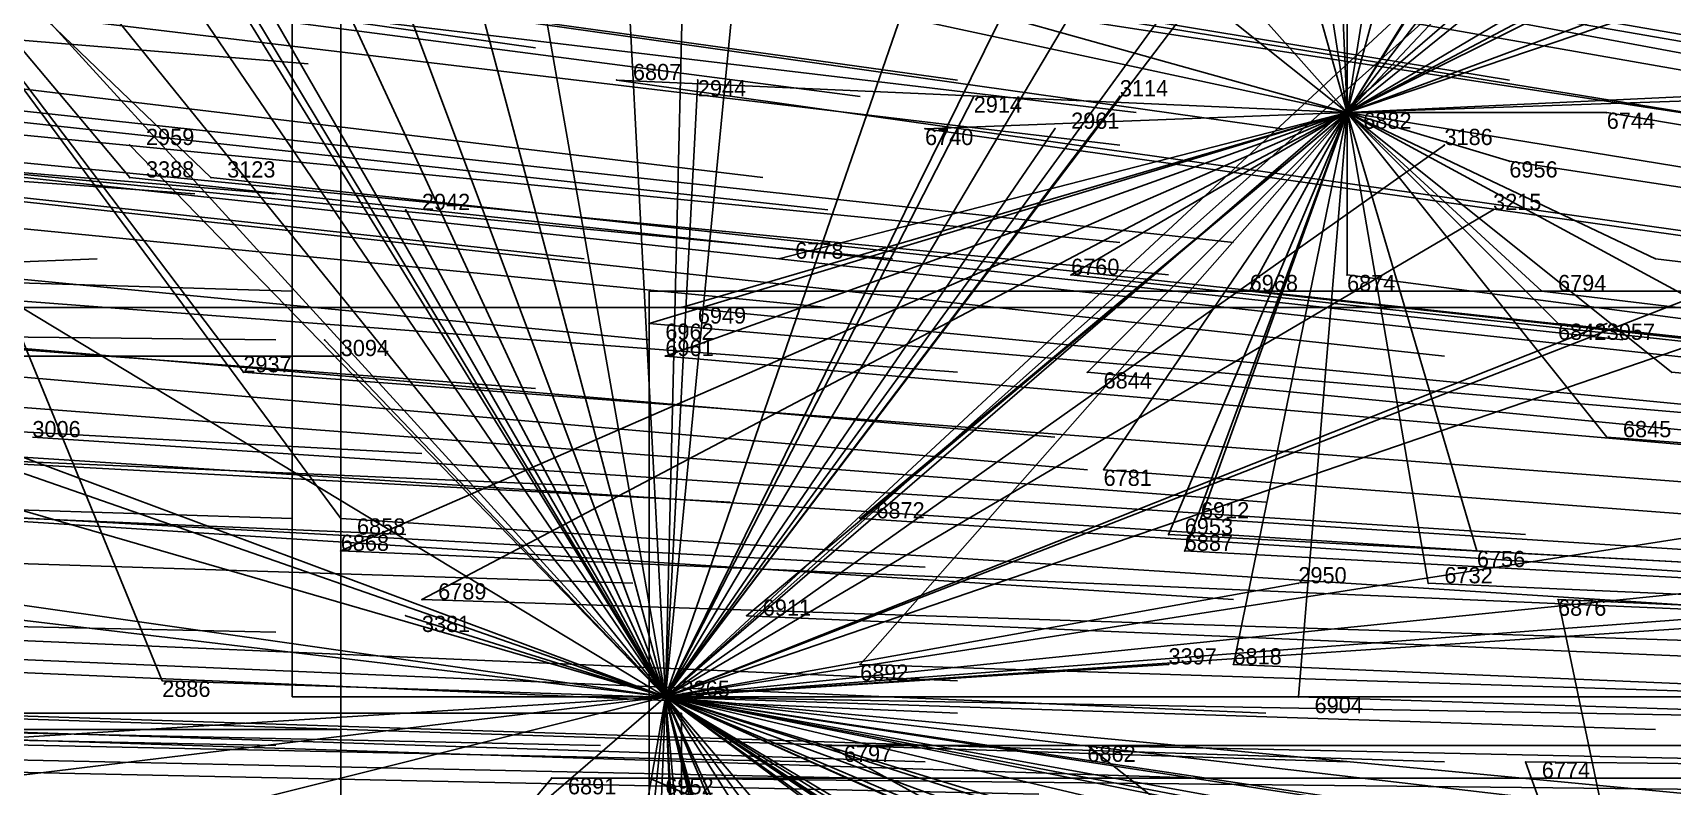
# Model space of a CAD drawing. Extents: x -0.5 to 0.59, y -0.5 to 0.59.
# Drawn here: x -0.392 to -0.291, y 0.0045 to 0.0509 of the extents above; entities that cross this region are included whole.
import ezdxf

# ---------------------------------------------------------------- set-up
doc = ezdxf.new("R2010")
doc.units = 0
for name, color, linetype in [('Clients', 3, 'CONTINUOUS'), ('Facilities', 3, 'CONTINUOUS'), ('Facilities_lines', 3, 'CONTINUOUS'), ('Min_max_boxes', 1, 'CONTINUOUS'), ('Normals', 1, 'CONTINUOUS'), ('Source_points', 5, 'CONTINUOUS'), ('Text', 3, 'CONTINUOUS')]:
    doc.layers.add(name, color=color, linetype=linetype)

msp = doc.modelspace()

# ---------------------------------------------------------------- linework, layer by layer
at = {"layer": 'Clients', "color": 5}
for p in [(-0.356, 0.048, -0.897), (-0.351, 0.048, -1.25), (-0.334, 0.047, -1.25), (-0.325, 0.047, -1.25), (-0.295, 0.046, -0.747), (-0.337, 0.045, -0.851), (-0.329, 0.045, -1.25), (-0.386, 0.044, -1.25), (-0.305, 0.044, -1.25), (-0.301, 0.043, -0.761), (-0.386, 0.042, -0.97), (-0.381, 0.042, -0.958), (-0.369, 0.04, -1.25), (-0.302, 0.04, -1.25), (-0.346, 0.037, -0.87), (-0.292, 0.037, -0.735), (-0.328, 0.036, -0.826), (-0.311, 0.036, -0.783), (-0.317, 0.035, -0.798), (-0.299, 0.035, -0.752), (-0.352, 0.034, -0.883), (-0.354, 0.033, -0.888), (-0.298, 0.033, -0.75), (-0.295, 0.033, -1.25), (-0.374, 0.032, -1.25), (-0.353, 0.031, -0.887), (-0.379, 0.03, -0.951), (-0.327, 0.03, -0.82), (-0.291, 0.03, -0.732), (-0.295, 0.026, -0.74), (-0.326, 0.024, -0.818), (-0.373, 0.021, -0.933), (-0.341, 0.021, -0.853), (-0.32, 0.021, -0.802), (-0.322, 0.02, -0.806), (-0.373, 0.019, -0.935), (-0.321, 0.019, -0.804), (-0.303, 0.019, -0.76), (-0.314, 0.017, -1.25), (-0.306, 0.017, -0.766), (-0.368, 0.016, -0.921), (-0.298, 0.016, -0.746), (-0.369, 0.015, -1.25), (-0.348, 0.015, -0.87), (-0.341, 0.012, -0.854), (-0.322, 0.012, -1.25), (-0.318, 0.012, -0.796), (-0.384, 0.011, -0.961), (-0.314, 0.01, -0.784), (-0.343, 0.007, -0.857), (-0.327, 0.007, -0.819), (-0.3, 0.006, -0.749), (-0.36, 0.005, -0.9), (-0.354, 0.005, -0.885)]:
    msp.add_point(p, dxfattribs=at)
at = {"layer": 'Facilities', "color": 3}
for p in [(-0.311, 0.046, -0.786), (-0.353, 0.01, -1.25)]:
    msp.add_point(p, dxfattribs=at)
at = {"layer": 'Facilities_lines', "color": 3}
for p, q in [((-0.353, 0.01, -1.25), (-0.406, 0.096, -1.25)), ((-0.353, 0.01, -1.25), (-0.402, 0.095, -1.25)), ((-0.353, 0.01, -1.25), (-0.29, 0.093, -1.25)), ((-0.353, 0.01, -1.25), (-0.351, 0.091, -1.25)), ((-0.353, 0.01, -1.25), (-0.294, 0.091, -1.25)), ((-0.353, 0.01, -1.25), (-0.325, 0.091, -1.25)), ((-0.353, 0.01, -1.25), (-0.314, 0.089, -1.25)), ((-0.353, 0.01, -1.25), (-0.357, 0.087, -1.25)), ((-0.311, 0.046, -0.786), (-0.322, 0.085, -0.833)), ((-0.311, 0.046, -0.786), (-0.305, 0.084, -0.791)), ((-0.353, 0.01, -1.25), (-0.38, 0.082, -1.25)), ((-0.353, 0.01, -1.25), (-0.346, 0.082, -1.25)), ((-0.311, 0.046, -0.786), (-0.279, 0.08, -0.727)), ((-0.353, 0.01, -1.25), (-0.4, 0.079, -1.25)), ((-0.311, 0.046, -0.786), (-0.311, 0.079, -0.802)), ((-0.353, 0.01, -1.25), (-0.394, 0.078, -1.25)), ((-0.311, 0.046, -0.786), (-0.291, 0.078, -0.754)), ((-0.353, 0.01, -1.25), (-0.283, 0.075, -1.25)), ((-0.311, 0.046, -0.786), (-0.262, 0.075, -0.68)), ((-0.353, 0.01, -1.25), (-0.315, 0.074, -1.25)), ((-0.311, 0.046, -0.786), (-0.315, 0.072, -0.807)), ((-0.311, 0.046, -0.786), (-0.291, 0.072, -0.748)), ((-0.311, 0.046, -0.786), (-0.312, 0.07, -0.798)), ((-0.311, 0.046, -0.786), (-0.265, 0.069, -0.684)), ((-0.311, 0.046, -0.786), (-0.305, 0.068, -0.78)), ((-0.311, 0.046, -0.786), (-0.297, 0.068, -0.761)), ((-0.407, 0.067, -1.032), (-0.384, 0.011, -0.961)), ((-0.407, 0.067, -1.032), (-0.379, 0.03, -0.951)), ((-0.407, 0.067, -1.032), (-0.381, 0.042, -0.958)), ((-0.407, 0.067, -1.032), (-0.386, 0.042, -0.97)), ((-0.407, 0.067, -1.032), (-0.373, 0.021, -0.933)), ((-0.353, 0.01, -1.25), (-0.405, 0.067, -1.25)), ((-0.353, 0.01, -1.25), (-0.363, 0.067, -1.25)), ((-0.353, 0.01, -1.25), (-0.287, 0.067, -1.25)), ((-0.311, 0.046, -0.786), (-0.249, 0.067, -0.644)), ((-0.353, 0.01, -1.25), (-0.368, 0.066, -1.25)), ((-0.353, 0.01, -1.25), (-0.378, 0.064, -1.25)), ((-0.311, 0.046, -0.786), (-0.277, 0.064, -0.711)), ((-0.311, 0.046, -0.786), (-0.29, 0.063, -0.741)), ((-0.311, 0.046, -0.786), (-0.268, 0.062, -0.687)), ((-0.311, 0.046, -0.786), (-0.376, 0.06, -0.951)), ((-0.353, 0.01, -1.25), (-0.298, 0.059, -1.25)), ((-0.311, 0.046, -0.786), (-0.319, 0.055, -0.809)), ((-0.311, 0.046, -0.786), (-0.321, 0.054, -0.813)), ((-0.311, 0.046, -0.786), (-0.336, 0.053, -0.851)), ((-0.353, 0.01, -1.25), (-0.387, 0.052, -1.25)), ((-0.311, 0.046, -0.786), (-0.247, 0.049, -0.629)), ((-0.311, 0.046, -0.786), (-0.356, 0.048, -0.897)), ((-0.353, 0.01, -1.25), (-0.351, 0.048, -1.25)), ((-0.311, 0.046, -0.786), (-0.253, 0.048, -0.644)), ((-0.353, 0.01, -1.25), (-0.334, 0.047, -1.25)), ((-0.353, 0.01, -1.25), (-0.325, 0.047, -1.25)), ((-0.311, 0.046, -0.786), (-0.373, 0.019, -0.935)), ((-0.311, 0.046, -0.786), (-0.368, 0.016, -0.921)), ((-0.311, 0.046, -0.786), (-0.354, 0.033, -0.888)), ((-0.353, 0.01, -1.25), (-0.248, 0.046, -1.25)), ((-0.311, 0.046, -0.786), (-0.353, 0.031, -0.887)), ((-0.311, 0.046, -0.786), (-0.352, 0.034, -0.883)), ((-0.311, 0.046, -0.786), (-0.348, 0.015, -0.87)), ((-0.311, 0.046, -0.786), (-0.346, 0.037, -0.87)), ((-0.311, 0.046, -0.786), (-0.341, 0.021, -0.853)), ((-0.311, 0.046, -0.786), (-0.341, 0.012, -0.854)), ((-0.311, 0.046, -0.786), (-0.337, 0.045, -0.851)), ((-0.311, 0.046, -0.786), (-0.328, 0.036, -0.826)), ((-0.311, 0.046, -0.786), (-0.327, 0.03, -0.82)), ((-0.311, 0.046, -0.786), (-0.326, 0.024, -0.818)), ((-0.311, 0.046, -0.786), (-0.322, 0.02, -0.806)), ((-0.311, 0.046, -0.786), (-0.321, 0.019, -0.804)), ((-0.311, 0.046, -0.786), (-0.32, 0.021, -0.802)), ((-0.311, 0.046, -0.786), (-0.318, 0.012, -0.796)), ((-0.311, 0.046, -0.786), (-0.317, 0.035, -0.798)), ((-0.311, 0.046, -0.786), (-0.314, 0.01, -0.784)), ((-0.311, 0.046, -0.786), (-0.306, 0.017, -0.766)), ((-0.311, 0.046, -0.786), (-0.295, 0.046, -0.747)), ((-0.311, 0.046, -0.786), (-0.292, 0.037, -0.735)), ((-0.311, 0.046, -0.786), (-0.303, 0.019, -0.76)), ((-0.311, 0.046, -0.786), (-0.287, 0.033, -0.722)), ((-0.311, 0.046, -0.786), (-0.299, 0.035, -0.752)), ((-0.311, 0.046, -0.786), (-0.295, 0.026, -0.74)), ((-0.311, 0.046, -0.786), (-0.298, 0.033, -0.75)), ((-0.311, 0.046, -0.786), (-0.311, 0.036, -0.783)), ((-0.311, 0.046, -0.786), (-0.291, 0.03, -0.732)), ((-0.311, 0.046, -0.786), (-0.301, 0.043, -0.761)), ((-0.353, 0.01, -1.25), (-0.329, 0.045, -1.25)), ((-0.353, 0.01, -1.25), (-0.386, 0.044, -1.25)), ((-0.353, 0.01, -1.25), (-0.305, 0.044, -1.25)), ((-0.353, 0.01, -1.25), (-0.369, 0.04, -1.25)), ((-0.353, 0.01, -1.25), (-0.302, 0.04, -1.25)), ((-0.353, 0.01, -1.25), (-0.281, 0.038, -1.25)), ((-0.353, 0.01, -1.25), (-0.396, 0.036, -1.25)), ((-0.353, 0.01, -1.25), (-0.42, 0.035, -1.25)), ((-0.353, 0.01, -1.25), (-0.422, 0.034, -1.25)), ((-0.353, 0.01, -1.25), (-0.295, 0.033, -1.25)), ((-0.353, 0.01, -1.25), (-0.374, 0.032, -1.25)), ((-0.353, 0.01, -1.25), (-0.422, 0.03, -1.25)), ((-0.353, 0.01, -1.25), (-0.244, 0.027, -1.25)), ((-0.353, 0.01, -1.25), (-0.437, 0.022, -1.25)), ((-0.353, 0.01, -1.25), (-0.245, 0.021, -1.25)), ((-0.353, 0.01, -1.25), (-0.204, 0.02, -1.25)), ((-0.353, 0.01, -1.25), (-0.235, 0.019, -1.25)), ((-0.353, 0.01, -1.25), (-0.42, 0.018, -1.25)), ((-0.353, 0.01, -1.25), (-0.314, 0.017, -1.25)), ((-0.29, -0.022, -0.728), (-0.298, 0.016, -0.746)), ((-0.353, 0.01, -1.25), (-0.369, 0.015, -1.25)), ((-0.353, 0.01, -1.25), (-0.322, 0.012, -1.25)), ((-0.353, 0.01, -1.25), (-0.419, 0.002, -1.25)), ((-0.353, 0.01, -1.25), (-0.417, 0.006, -1.25)), ((-0.353, 0.01, -1.25), (-0.413, -0.005, -1.25)), ((-0.353, 0.01, -1.25), (-0.389, -0.021, -1.25)), ((-0.353, 0.01, -1.25), (-0.387, -0.188, -1.25)), ((-0.353, 0.01, -1.25), (-0.358, -0.038, -1.25)), ((-0.353, 0.01, -1.25), (-0.354, -0.015, -1.25)), ((-0.353, 0.01, -1.25), (-0.323, -0.055, -1.25)), ((-0.353, 0.01, -1.25), (-0.341, -0.04, -1.25)), ((-0.353, 0.01, -1.25), (-0.314, -0.051, -1.25)), ((-0.353, 0.01, -1.25), (-0.339, -0.042, -1.25)), ((-0.353, 0.01, -1.25), (-0.275, -0.046, -1.25)), ((-0.353, 0.01, -1.25), (-0.298, -0.054, -1.25)), ((-0.353, 0.01, -1.25), (-0.338, -0.048, -1.25)), ((-0.353, 0.01, -1.25), (-0.256, -0.055, -1.25)), ((-0.353, 0.01, -1.25), (-0.35, -0.045, -1.25)), ((-0.353, 0.01, -1.25), (-0.281, -0.043, -1.25)), ((-0.353, 0.01, -1.25), (-0.333, -0.037, -1.25)), ((-0.353, 0.01, -1.25), (-0.282, -0.037, -1.25)), ((-0.353, 0.01, -1.25), (-0.351, -0.037, -1.25)), ((-0.353, 0.01, -1.25), (-0.282, -0.034, -1.25)), ((-0.353, 0.01, -1.25), (-0.321, -0.033, -1.25)), ((-0.353, 0.01, -1.25), (-0.289, -0.028, -1.25)), ((-0.353, 0.01, -1.25), (-0.29, -0.031, -1.25)), ((-0.353, 0.01, -1.25), (-0.346, -0.015, -1.25)), ((-0.353, 0.01, -1.25), (-0.351, -0.012, -1.25)), ((-0.353, 0.01, -1.25), (-0.318, 0.003, -1.25)), ((-0.353, 0.01, -1.25), (-0.299, -0.014, -1.25)), ((-0.353, 0.01, -1.25), (-0.249, -0.006, -1.25)), ((-0.353, 0.01, -1.25), (-0.258, 0.001, -1.25)), ((-0.353, 0.01, -1.25), (-0.238, -0.012, -1.25)), ((-0.353, 0.01, -1.25), (-0.285, -0.006, -1.25)), ((-0.353, 0.01, -1.25), (-0.275, -0.023, -1.25)), ((-0.353, 0.01, -1.25), (-0.259, -0.007, -1.25)), ((-0.353, 0.01, -1.25), (-0.306, -0.005, -1.25)), ((-0.353, 0.01, -1.25), (-0.259, -0.032, -1.25)), ((-0.353, 0.01, -1.25), (-0.293, 0.001, -1.25)), ((-0.353, 0.01, -1.25), (-0.293, 0.003, -1.25)), ((-0.353, 0.01, -1.25), (-0.235, -0.026, -1.25)), ((-0.353, 0.01, -1.25), (-0.219, -0.039, -1.25)), ((-0.353, 0.01, -1.25), (-0.185, 0.007, -1.25)), ((-0.29, -0.022, -0.728), (-0.343, 0.007, -0.857)), ((-0.29, -0.022, -0.728), (-0.327, 0.007, -0.819)), ((-0.29, -0.022, -0.728), (-0.3, 0.006, -0.749)), ((-0.407, -0.051, -1.025), (-0.36, 0.005, -0.9)), ((-0.29, -0.022, -0.728), (-0.354, 0.005, -0.885))]:
    msp.add_line(p, q, dxfattribs=at)
at = {"layer": 'Min_max_boxes', "color": 1}
for p, q in [((-0.373, 0.008, -1.177), (-0.373, 0.127, -1.177)), ((-0.373, 0.008, -0.933), (-0.373, 0.127, -0.933)), ((-0.376, 0.085, -0.951), (-0.376, 0.01, -0.951)), ((-0.376, 0.085, -0.629), (-0.376, 0.01, -0.629)), ((-0.226, 0.035, -0.885), (-0.354, 0.035, -0.885)), ((-0.354, 0.035, -0.885), (-0.354, -0.064, -0.885)), ((-0.226, 0.035, -0.566), (-0.354, 0.035, -0.566)), ((-0.354, 0.035, -0.566), (-0.354, -0.064, -0.566)), ((-0.354, 0.035, -0.885), (-0.354, 0.035, -0.566)), ((-0.468, 0.034, -1.25), (-0.24, 0.034, -1.25)), ((-0.468, 0.034, -1.25), (-0.24, 0.034, -1.25)), ((-0.373, 0.031, -1.25), (-0.499, 0.031, -1.25)), ((-0.373, 0.031, -1.237), (-0.499, 0.031, -1.237)), ((-0.373, -0.3, -1.25), (-0.373, 0.031, -1.25)), ((-0.373, -0.3, -1.237), (-0.373, 0.031, -1.237)), ((-0.373, 0.031, -1.25), (-0.373, 0.031, -1.237)), ((-0.376, 0.01, -0.951), (-0.247, 0.01, -0.951)), ((-0.376, 0.01, -0.629), (-0.247, 0.01, -0.629)), ((-0.376, 0.01, -0.951), (-0.376, 0.01, -0.629)), ((-0.352, 0.009, -1.178), (-0.468, 0.009, -1.178)), ((-0.352, 0.009, -0.881), (-0.468, 0.009, -0.881)), ((-0.352, -0.109, -1.178), (-0.352, 0.009, -1.178)), ((-0.352, -0.109, -0.881), (-0.352, 0.009, -0.881)), ((-0.352, 0.009, -1.178), (-0.352, 0.009, -0.881)), ((-0.466, 0.008, -1.177), (-0.373, 0.008, -1.177)), ((-0.466, 0.008, -0.933), (-0.373, 0.008, -0.933)), ((-0.373, 0.008, -1.177), (-0.373, 0.008, -0.933))]:
    msp.add_line(p, q, dxfattribs=at)
at = {"layer": 'Normals', "color": 1}
for p, q in [((-0.453, 0.063, -1.144), (-0.361, 0.05, -1.181)), ((-0.392, 0.063, -0.993), (-0.301, 0.048, -1.03)), ((-0.428, 0.061, -1.08), (-0.335, 0.048, -1.117)), ((-0.349, 0.061, -0.884), (-0.257, 0.045, -0.922)), ((-0.376, 0.06, -0.951), (-0.284, 0.045, -0.988)), ((-0.433, 0.059, -1.093), (-0.341, 0.047, -1.13)), ((-0.34, 0.059, -0.863), (-0.248, 0.043, -0.899)), ((-0.407, 0.058, -1.027), (-0.315, 0.045, -1.065)), ((-0.472, 0.057, -1.188), (-0.375, 0.049, -1.213)), ((-0.416, 0.057, -1.05), (-0.324, 0.046, -1.087)), ((-0.417, 0.055, -1.051), (-0.325, 0.044, -1.088)), ((-0.319, 0.055, -0.809), (-0.228, 0.038, -0.846)), ((-0.321, 0.054, -0.813), (-0.23, 0.038, -0.851)), ((-0.439, 0.053, -1.105), (-0.347, 0.042, -1.142)), ((-0.336, 0.053, -0.851), (-0.245, 0.039, -0.889)), ((-0.435, 0.05, -1.095), (-0.343, 0.04, -1.132)), ((-0.473, 0.049, -1.19), (-0.377, 0.041, -1.214)), ((-0.48, 0.048, -1.206), (-0.382, 0.041, -1.224)), ((-0.41, 0.048, -1.031), (-0.318, 0.038, -1.069)), ((-0.356, 0.048, -0.897), (-0.264, 0.035, -0.934)), ((-0.351, 0.048, -1.25), (-0.351, 0.048, -1.15)), ((-0.45, 0.047, -1.132), (-0.358, 0.037, -1.169)), ((-0.439, 0.047, -1.103), (-0.346, 0.037, -1.14)), ((-0.417, 0.047, -1.049), (-0.325, 0.038, -1.086)), ((-0.334, 0.047, -1.25), (-0.334, 0.047, -1.15)), ((-0.325, 0.047, -1.25), (-0.325, 0.047, -1.15)), ((-0.432, 0.046, -1.085), (-0.339, 0.037, -1.123)), ((-0.311, 0.046, -0.786), (-0.219, 0.031, -0.823)), ((-0.295, 0.046, -0.747), (-0.204, 0.031, -0.785)), ((-0.414, 0.045, -1.042), (-0.322, 0.036, -1.079)), ((-0.337, 0.045, -0.851), (-0.245, 0.032, -0.888)), ((-0.329, 0.045, -1.25), (-0.329, 0.045, -1.15)), ((-0.386, 0.044, -1.25), (-0.386, 0.044, -1.15)), ((-0.305, 0.044, -1.25), (-0.305, 0.044, -1.15)), ((-0.435, 0.043, -1.094), (-0.343, 0.034, -1.131)), ((-0.301, 0.043, -0.761), (-0.209, 0.029, -0.798)), ((-0.386, 0.042, -0.97), (-0.294, 0.032, -1.008)), ((-0.381, 0.042, -0.958), (-0.289, 0.032, -0.995)), ((-0.447, 0.041, -1.122), (-0.354, 0.032, -1.159)), ((-0.397, 0.041, -0.996), (-0.305, 0.031, -1.035)), ((-0.369, 0.04, -1.25), (-0.369, 0.04, -1.15)), ((-0.302, 0.04, -1.25), (-0.302, 0.04, -1.15)), ((-0.473, 0.038, -1.186), (-0.376, 0.035, -1.213)), ((-0.488, 0.033, -1.223), (-0.388, 0.037, -1.225)), ((-0.427, 0.037, -1.071), (-0.335, 0.03, -1.109)), ((-0.346, 0.037, -0.87), (-0.254, 0.027, -0.906)), ((-0.292, 0.037, -0.735), (-0.2, 0.026, -0.773)), ((-0.454, 0.036, -1.138), (-0.361, 0.029, -1.175)), ((-0.328, 0.036, -0.826), (-0.236, 0.026, -0.863)), ((-0.311, 0.036, -0.783), (-0.219, 0.024, -0.82)), ((-0.317, 0.035, -0.798), (-0.225, 0.025, -0.834)), ((-0.299, 0.035, -0.752), (-0.207, 0.024, -0.79)), ((-0.422, 0.034, -1.057), (-0.329, 0.026, -1.095)), ((-0.352, 0.034, -0.883), (-0.259, 0.025, -0.921)), ((-0.474, 0.033, -1.189), (-0.377, 0.032, -1.212)), ((-0.354, 0.033, -0.888), (-0.261, 0.025, -0.925)), ((-0.298, 0.033, -0.75), (-0.206, 0.023, -0.788)), ((-0.295, 0.033, -1.25), (-0.295, 0.033, -1.15)), ((-0.419, 0.032, -1.052), (-0.327, 0.024, -1.089)), ((-0.374, 0.032, -1.25), (-0.374, 0.032, -1.15)), ((-0.353, 0.031, -0.887), (-0.261, 0.023, -0.924)), ((-0.461, 0.03, -1.155), (-0.368, 0.025, -1.192)), ((-0.379, 0.03, -0.951), (-0.287, 0.023, -0.988)), ((-0.327, 0.03, -0.82), (-0.234, 0.021, -0.857)), ((-0.291, 0.03, -0.732), (-0.199, 0.022, -0.77)), ((-0.408, 0.029, -1.024), (-0.316, 0.022, -1.062)), ((-0.451, 0.027, -1.128), (-0.358, 0.023, -1.165)), ((-0.442, 0.027, -1.107), (-0.349, 0.022, -1.143)), ((-0.392, 0.026, -0.983), (-0.3, 0.02, -1.02)), ((-0.295, 0.026, -0.74), (-0.203, 0.019, -0.778)), ((-0.396, 0.025, -0.991), (-0.303, 0.019, -1.028)), ((-0.471, 0.024, -1.18), (-0.376, 0.021, -1.21)), ((-0.462, 0.024, -1.156), (-0.369, 0.02, -1.193)), ((-0.326, 0.024, -0.818), (-0.234, 0.017, -0.855)), ((-0.429, 0.023, -1.074), (-0.337, 0.018, -1.112)), ((-0.411, 0.022, -1.028), (-0.318, 0.016, -1.066)), ((-0.373, 0.021, -0.933), (-0.28, 0.015, -0.971)), ((-0.341, 0.021, -0.853), (-0.248, 0.015, -0.889)), ((-0.32, 0.021, -0.802), (-0.227, 0.015, -0.839)), ((-0.448, 0.02, -1.122), (-0.355, 0.017, -1.158)), ((-0.322, 0.02, -0.806), (-0.229, 0.015, -0.842)), ((-0.373, 0.019, -0.935), (-0.281, 0.015, -0.972)), ((-0.321, 0.019, -0.804), (-0.228, 0.014, -0.841)), ((-0.303, 0.019, -0.76), (-0.211, 0.014, -0.798)), ((-0.314, 0.017, -1.25), (-0.314, 0.017, -1.15)), ((-0.306, 0.017, -0.766), (-0.213, 0.013, -0.804)), ((-0.473, 0.016, -1.184), (-0.377, 0.014, -1.21)), ((-0.368, 0.016, -0.921), (-0.275, 0.013, -0.958)), ((-0.298, 0.016, -0.746), (-0.206, 0.012, -0.784)), ((-0.428, 0.015, -1.071), (-0.335, 0.011, -1.108)), ((-0.369, 0.015, -1.25), (-0.369, 0.015, -1.15)), ((-0.348, 0.015, -0.87), (-0.255, 0.011, -0.906)), ((-0.427, 0.013, -1.069), (-0.335, 0.009, -1.106)), ((-0.409, 0.013, -1.023), (-0.316, 0.009, -1.061)), ((-0.341, 0.012, -0.854), (-0.248, 0.009, -0.891)), ((-0.322, 0.012, -1.25), (-0.322, 0.012, -1.15)), ((-0.318, 0.012, -0.796), (-0.225, 0.008, -0.833)), ((-0.384, 0.011, -0.961), (-0.292, 0.008, -0.999)), ((-0.353, 0.01, -1.25), (-0.353, 0.01, -1.15)), ((-0.314, 0.01, -0.784), (-0.221, 0.007, -0.821)), ((-0.471, 0.009, -1.178), (-0.377, 0.007, -1.21)), ((-0.45, 0.009, -1.124), (-0.357, 0.007, -1.161)), ((-0.429, 0.009, -1.073), (-0.337, 0.006, -1.111)), ((-0.404, 0.009, -1.009), (-0.311, 0.006, -1.046)), ((-0.398, 0.009, -0.994), (-0.305, 0.006, -1.031)), ((-0.437, 0.008, -1.093), (-0.344, 0.006, -1.13)), ((-0.413, 0.008, -1.032), (-0.32, 0.005, -1.07)), ((-0.434, 0.007, -1.086), (-0.341, 0.005, -1.123)), ((-0.343, 0.007, -0.857), (-0.25, 0.007, -0.894)), ((-0.327, 0.007, -0.819), (-0.234, 0.005, -0.856)), ((-0.423, 0.006, -1.057), (-0.33, 0.004, -1.094)), ((-0.3, 0.006, -0.749), (-0.207, 0.005, -0.787)), ((-0.36, 0.005, -0.9), (-0.267, 0.005, -0.937)), ((-0.354, 0.005, -0.885), (-0.261, 0.004, -0.923))]:
    msp.add_line(p, q, dxfattribs=at)
at = {"layer": 'Source_points', "color": 5}
for p in [(-0.356, 0.048, -0.897), (-0.351, 0.048, -1.25), (-0.334, 0.047, -1.25), (-0.325, 0.047, -1.25), (-0.311, 0.046, -0.786), (-0.295, 0.046, -0.747), (-0.337, 0.045, -0.851), (-0.329, 0.045, -1.25), (-0.386, 0.044, -1.25), (-0.305, 0.044, -1.25), (-0.301, 0.043, -0.761), (-0.386, 0.042, -0.97), (-0.381, 0.042, -0.958), (-0.369, 0.04, -1.25), (-0.302, 0.04, -1.25), (-0.346, 0.037, -0.87), (-0.292, 0.037, -0.735), (-0.328, 0.036, -0.826), (-0.311, 0.036, -0.783), (-0.317, 0.035, -0.798), (-0.299, 0.035, -0.752), (-0.352, 0.034, -0.883), (-0.354, 0.033, -0.888), (-0.298, 0.033, -0.75), (-0.295, 0.033, -1.25), (-0.374, 0.032, -1.25), (-0.353, 0.031, -0.887), (-0.379, 0.03, -0.951), (-0.327, 0.03, -0.82), (-0.291, 0.03, -0.732), (-0.295, 0.026, -0.74), (-0.326, 0.024, -0.818), (-0.373, 0.021, -0.933), (-0.341, 0.021, -0.853), (-0.32, 0.021, -0.802), (-0.322, 0.02, -0.806), (-0.373, 0.019, -0.935), (-0.321, 0.019, -0.804), (-0.303, 0.019, -0.76), (-0.314, 0.017, -1.25), (-0.306, 0.017, -0.766), (-0.368, 0.016, -0.921), (-0.298, 0.016, -0.746), (-0.369, 0.015, -1.25), (-0.348, 0.015, -0.87), (-0.341, 0.012, -0.854), (-0.322, 0.012, -1.25), (-0.318, 0.012, -0.796), (-0.384, 0.011, -0.961), (-0.353, 0.01, -1.25), (-0.314, 0.01, -0.784), (-0.343, 0.007, -0.857), (-0.327, 0.007, -0.819), (-0.3, 0.006, -0.749), (-0.36, 0.005, -0.9), (-0.354, 0.005, -0.885)]:
    msp.add_point(p, dxfattribs=at)

# ---------------------------------------------------------------- texts
at = {"layer": 'Text', "color": 3}
for s, p in [('6807', (-0.355, 0.048, -0.897)), ('2944', (-0.351, 0.047, -1.25)), ('3114', (-0.325, 0.047, -1.25)), ('2914', (-0.334, 0.046, -1.25)), ('2961', (-0.328, 0.045, -1.25)), ('6882', (-0.31, 0.045, -0.786)), ('6744', (-0.295, 0.045, -0.747)), ('2959', (-0.385, 0.044, -1.25)), ('6740', (-0.337, 0.044, -0.851)), ('3186', (-0.305, 0.044, -1.25)), ('3388', (-0.385, 0.042, -0.97)), ('3123', (-0.38, 0.042, -0.958)), ('6956', (-0.301, 0.042, -0.761)), ('2942', (-0.368, 0.04, -1.25)), ('3215', (-0.302, 0.04, -1.25)), ('6778', (-0.345, 0.037, -0.87)), ('6760', (-0.328, 0.036, -0.826)), ('6968', (-0.317, 0.035, -0.798)), ('6874', (-0.311, 0.035, -0.783)), ('6794', (-0.298, 0.035, -0.752)), ('6949', (-0.351, 0.033, -0.883)), ('6962', (-0.353, 0.032, -0.888)), ('6842', (-0.298, 0.032, -0.75)), ('3057', (-0.295, 0.032, -1.25)), ('3094', (-0.373, 0.031, -1.25)), ('6961', (-0.353, 0.031, -0.887)), ('2937', (-0.379, 0.03, -0.951)), ('6844', (-0.326, 0.029, -0.82)), ('3006', (-0.392, 0.026, -0.983)), ('6845', (-0.294, 0.026, -0.74)), ('6781', (-0.326, 0.023, -0.818)), ('6872', (-0.34, 0.021, -0.853)), ('6912', (-0.32, 0.021, -0.802)), ('6858', (-0.372, 0.02, -0.933)), ('6953', (-0.321, 0.02, -0.806)), ('6868', (-0.373, 0.019, -0.935)), ('6887', (-0.321, 0.019, -0.804)), ('6756', (-0.303, 0.018, -0.76)), ('2950', (-0.314, 0.017, -1.25)), ('6732', (-0.305, 0.017, -0.766)), ('6789', (-0.367, 0.016, -0.921)), ('6911', (-0.347, 0.015, -0.87)), ('6876', (-0.298, 0.015, -0.746)), ('3381', (-0.368, 0.014, -1.25)), ('3397', (-0.322, 0.012, -1.25)), ('6818', (-0.318, 0.012, -0.796)), ('6892', (-0.341, 0.011, -0.854)), ('2886', (-0.384, 0.01, -0.961)), ('3365', (-0.352, 0.01, -1.25)), ('6904', (-0.313, 0.009, -0.784)), ('6797', (-0.342, 0.006, -0.857)), ('6862', (-0.327, 0.006, -0.819)), ('6774', (-0.299, 0.005, -0.749)), ('6891', (-0.359, 0.004, -0.9)), ('6952', (-0.353, 0.004, -0.885))]:
    msp.add_text(s, height=0.001, dxfattribs=at).set_placement(p)

doc.saveas('drawing.dxf')
